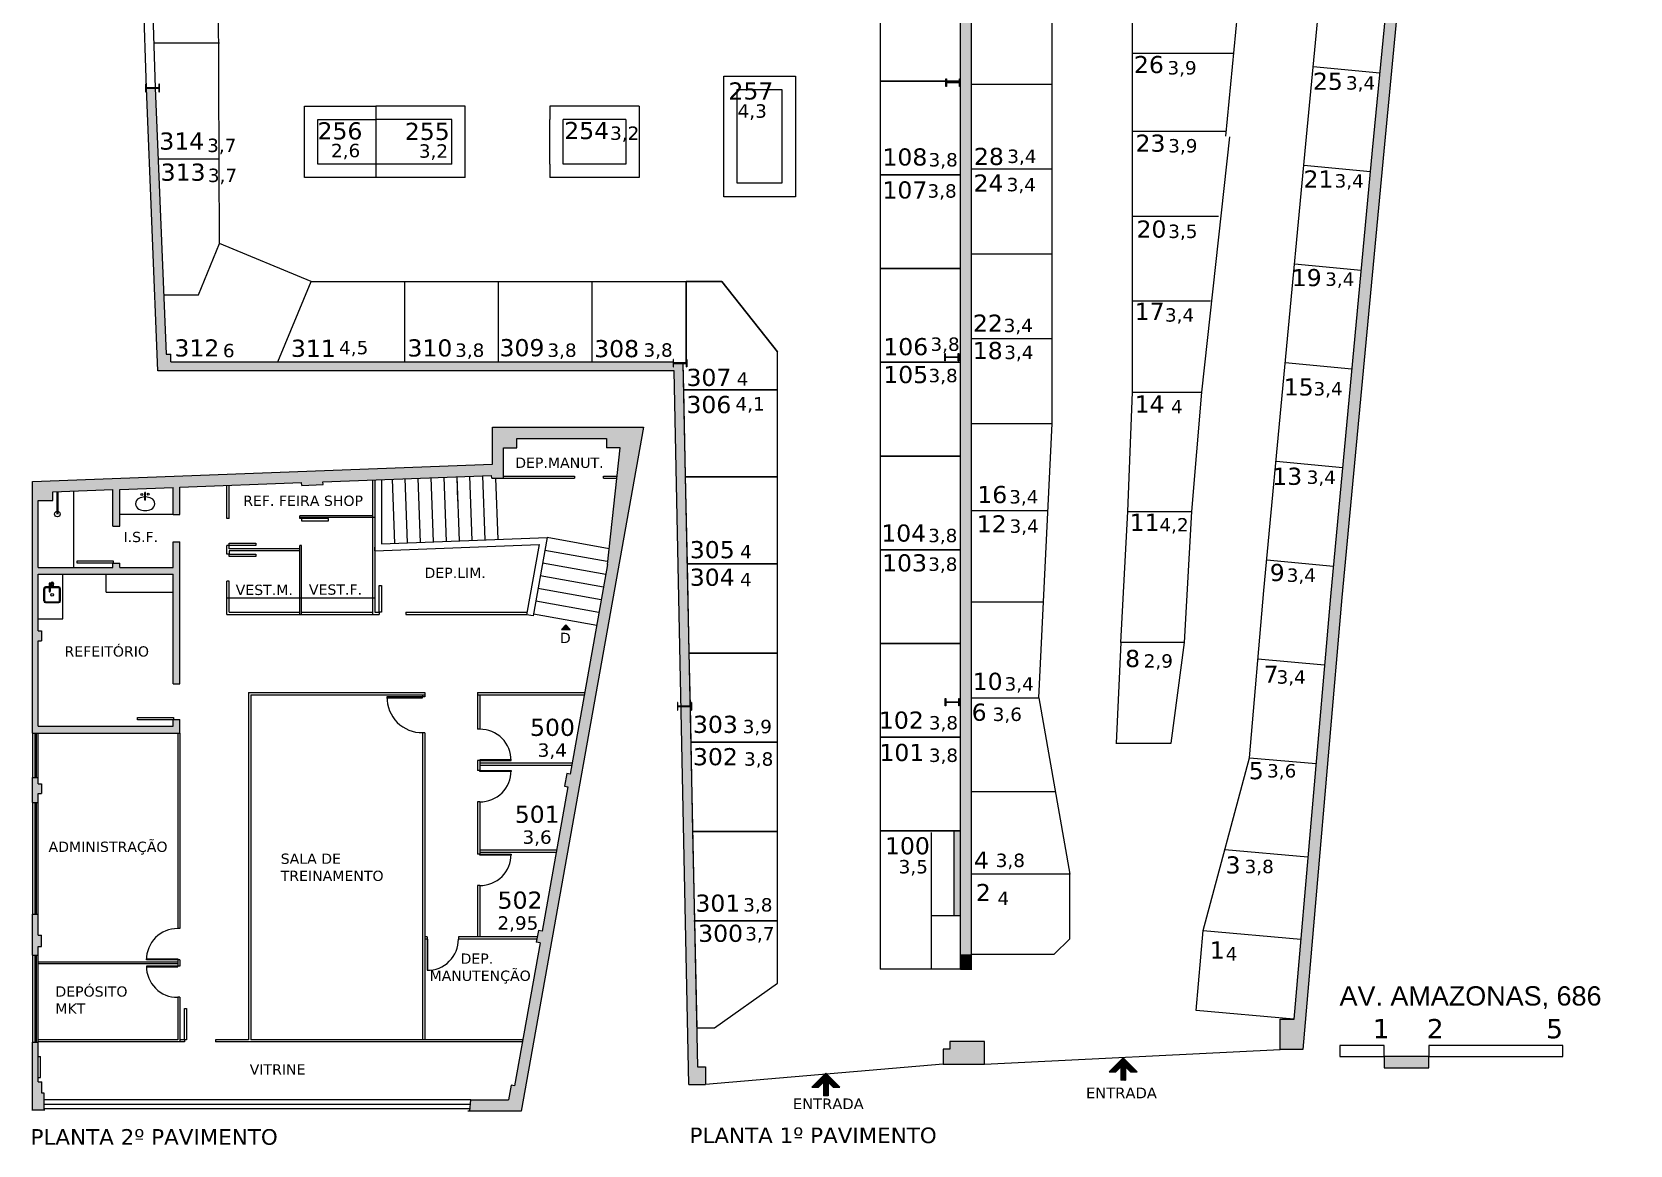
# Model space of a CAD drawing. Extents: x 12205 to 43953, y -13146 to 39013.
# Drawn here: x 12205 to 15786, y -13146 to -10652 of the extents above; entities that cross this region are included whole.
import ezdxf

# ---------------------------------------------------------------- set-up
doc = ezdxf.new("R2010")
doc.units = 0
doc.header["$LTSCALE"] = 100
doc.header["$MEASUREMENT"] = 0
doc.layers.get('0').update_dxf_attribs({"linetype": 'CONTINUOUS'})
for name, color, linetype in [('1 - AREA', 2, 'CONTINUOUS'), ('4 - BANHO', 2, 'CONTINUOUS'), ('4 - DIVISORIA', 4, 'CONTINUOUS'), ('4 - HACHURA PAREDE', 251, 'CONTINUOUS'), ('4 - P01', 1, 'CONTINUOUS'), ('4 - P02', 2, 'CONTINUOUS'), ('4 - P03', 3, 'CONTINUOUS'), ('4 - P04', 4, 'CONTINUOUS'), ('4 - P05', 5, 'CONTINUOUS'), ('4 - P06', 6, 'CONTINUOUS'), ('4 - SIMBOLOS', 2, 'CONTINUOUS'), ('5 - NUMERAÇÃO', 1, 'CONTINUOUS'), ('5 - TEXTO', 1, 'CONTINUOUS')]:
    doc.layers.add(name, color=color, linetype=linetype)
doc.styles.add('NUMERAÇAO', font='verdana.ttf', dxfattribs={"height": 30})
doc.styles.add('NUMERAÇÃO', font='verdana.ttf', dxfattribs={"height": 30})
doc.styles.add('ÁREAS', font='verdana.ttf', dxfattribs={"height": 20})

# ---------------------------------------------------------------- blocks, each defined once
blk = doc.blocks.new('SETA4')
at = {"layer": '4 - SIMBOLOS'}
for p, q in [((0, 0), (260, 260)), ((0, 0), (260, -260)), ((168, 45), (260, 137)), ((168, 45), (421, 45)), ((260, 137), (260, 260)), ((168, -45), (421, -45)), ((168, -45), (260, -137)), ((260, -260), (260, -137))]:
    blk.add_line(p, q, dxfattribs=at)
at = {"layer": '4 - SIMBOLOS', "linetype": 'Continuous'}
blk.add_line((421, 45), (421, -45), dxfattribs=at)
blk = doc.blocks.new('CUBA-R')
at = {"layer": '4 - BANHO'}
for p, q in [((-1, 17.7), (-1, 0)), ((-1, 17.7), (1, 17.7)), ((-1, 0), (1, 0)), ((1, 17.7), (1, 0))]:
    blk.add_line(p, q, dxfattribs=at)
for centre in [(-7, 3.9), (7.4, 4.4)]:
    blk.add_circle(centre, 2.12, dxfattribs=at)
for centre, radius, start, end in [((-8.3, 25.3), 13.4, 116.4054, 243.5946), ((0, 8.6), 32, 63.5946, 116.4054), ((8.3, 25.3), 13.4, 296.4054, 63.5946), ((0, 42.1), 32, 243.5946, 268.212), ((0, 42.1), 32, 271.788, 296.4054)]:
    blk.add_arc(centre, radius, start, end, dxfattribs=at)
blk = doc.blocks.new('ChuveirG')
at = {"layer": '4 - BANHO', "color": 1}
for p, q in [((-1, 0), (-1, 50)), ((-1, 0), (-1, 50)), ((1, 0), (1, 50)), ((1, 0), (-1, 0))]:
    blk.add_line(p, q, dxfattribs=at)
blk.add_circle((0, 50), 6.26, dxfattribs=at)
blk = doc.blocks.new('Bojo c torneira')
for p, q in [((-44.1, 7.9), (-44.1, -19.1)), ((-42.1, 7.9), (-42.1, -19.1)), ((-10.6, 11.9), (-40.1, 11.9)), ((-10.6, 9.9), (-40.1, 9.9)), ((-8.6, 7.9), (-8.6, -19.1)), ((-6.6, 7.9), (-6.6, -19.1)), ((-40.1, -21.1), (-20.8, -21.1)), ((-40.1, -23.1), (-26.1, -23.1)), ((-27.8, -28.6), (-27.8, -24.8)), ((-27.1, -30.5), (-27.1, -29.8)), ((-24.6, -23.1), (-20.8, -23.1)), ((-19.8, -32), (-24.2, -32)), ((-23.6, -30.5), (-23.6, -29.8)), ((-20.8, -29), (-22.9, -29)), ((-22.8, -28.6), (-22.8, -24.8)), ((-20.8, -30.5), (-20.8, -13.5)), ((-18.8, -30.5), (-18.8, -13.5)), ((-18.8, -21.1), (-10.6, -21.1)), ((-18.8, -23.1), (-10.6, -23.1))]:
    blk.add_line(p, q)
for points in [[(-22.8, -24.8, 0.133256), (-23, -24.2, 0.106756), (-23.5, -23.6, 0.082828), (-24.3, -23.2, 0.071352), (-25.3, -23, 0.071352), (-26.3, -23.2, 0.082828), (-27.1, -23.6, 0.106756), (-27.6, -24.2, 0.133256), (-27.8, -24.8, 0.133256), (-27.6, -25.5, 0.106756), (-27.1, -26.1, 0.082828), (-26.3, -26.4, 0.071352), (-25.3, -26.6, 0.071352), (-24.3, -26.4, 0.082828), (-23.5, -26.1, 0.106756), (-23, -25.5, 0.133256)], [(-26.1, -24.1, 0.133256), (-26, -24.3, 0.106756), (-25.8, -24.4, 0.082828), (-25.6, -24.6, 0.071352), (-25.3, -24.6, 0.071352), (-25, -24.6, 0.082828), (-24.8, -24.4, 0.106756), (-24.6, -24.3, 0.133256), (-24.6, -24.1, 0.133256), (-24.6, -23.9, 0.106756), (-24.8, -23.7, 0.082828), (-25, -23.6, 0.071352), (-25.3, -23.5, 0.071352), (-25.6, -23.6, 0.082828), (-25.8, -23.7, 0.106756), (-26, -23.9, 0.133256)]]:
    blk.add_lwpolyline(points, format="xyb", close=True)
blk.add_lwpolyline([(-27.8, -28.6, 0.133256), (-27.6, -29.2, 0.106756), (-27.1, -29.8, 0.082828), (-26.3, -30.2, 0.071352), (-25.3, -30.3, 0.071352), (-24.3, -30.2, 0.082828), (-23.5, -29.8, 0.106756), (-23, -29.2, 0.133256), (-22.8, -28.6, 0.133256)], format="xyb")
blk.add_circle((-25.3, -5.6), 3)
for centre, radius, start, end in [((-40.1, 7.9), 4, 90, 180), ((-40.1, 7.9), 2, 90, 180), ((-10.6, 7.9), 4, 0, 90), ((-10.6, 7.9), 2, 0, 90), ((-40.1, -19.1), 4, 180, 270), ((-40.1, -19.1), 2, 180, 270), ((-25.3, -30.5), 3.5, 135.5847, 334.6231), ((-25.3, -30.5), 1.75, 180, 294.62), ((-24.2, -33), 1, 90, 114.62), ((-25.3, -30.5), 1.75, 301.0027, 0), ((-25.3, -30.5), 3.5, 25.3769, 44.4153), ((-19.8, -30.5), 1.5, 131.8103, 48.1897), ((-19.8, -13.5), 1.25, 323.1301, 216.8699), ((-19.8, -13.5), 1, 0.0001, 180.0001), ((-19.8, -30.5), 1, 180.0002, 0.0002), ((-10.6, -19.1), 2, 270, 0), ((-10.6, -19.1), 4, 270, 0)]:
    blk.add_arc(centre, radius, start, end)

msp = doc.modelspace()

# ---------------------------------------------------------------- hatches: boundary and pattern name
at = {"layer": '4 - HACHURA PAREDE'}
h = msp.add_hatch(color=256, dxfattribs=at)
h.paths.add_polyline_path([(15629.4, -8940.1), (15396.6, -8865.5), (15611.4, -8865.5), (15600.7, -8930.9), (15629.4, -8940.1), (15785.7, -8057.3), (15251.2, -8057.3), (15251.2, -8077.3), (15740.2, -8077.3), (15690.7, -8380.3), (15406.2, -8380.3), (15406.2, -8260.3), (15391.2, -8260.3), (15391.2, -8380.3), (15271.2, -8380.3), (15271.2, -8364.3), (15251.2, -8364.3), (15251.2, -8404.3), (15271.2, -8404.3), (15271.2, -8395.3), (15391.2, -8395.3), (15391.2, -8515.3), (15406.2, -8515.3), (15406.2, -8395.3), (15656.2, -8395.3), (15656.2, -8591), (15614.4, -8847.3), (15251.2, -8847.3), (15251.2, -8847.3), (15088.2, -8857.5), (15109.5, -8920), (15242.8, -8920), (15242.8, -9067.3), (15251.5, -9068.7), (15346.6, -9084.2), (15349, -9069.4), (15257.7, -9054.5), (15257.7, -8930), (15325.9, -8930), (15346.7, -8870.5), (15456.8, -8905.8), (15428, -9082.3), (15418.1, -9080.7), (15415.7, -9095.5), (15490.7, -9107.8), (15493.1, -9093), (15447.7, -9085.6), (15476.1, -8912), (15597.4, -8950.9), (15572.1, -9105.9), (15562.2, -9104.3), (15559.8, -9119.1), (15569.6, -9120.7), (15550.7, -9236.8), (15542.6, -9236.8), (15540.5, -9249.3), (15293.3, -9211), (15291.7, -9221.3), (15546.7, -9260.8), (15489.8, -9579.8), (15482.4, -9578.5), (15477.4, -9606.5), (15484.8, -9607.9), (15427, -9931.7), (15418.6, -9930.3), (15414.1, -9955.8), (15422.4, -9957.3), (15365.2, -10277.8), (15357.4, -10276.4), (15351.4, -10309.8), (15267.6, -10309.8), (15209, -10917.3), (15115, -11917.3), (15033, -12864.3), (15032.7, -12864.3), (15002, -12864.3), (15002, -12932.3), (15052.2, -12932.3), (15139.9, -11919.5), (15233.9, -10919.6), (15290.3, -10334.8), (15380.5, -10334.8)])
h.paths.add_polyline_path([(15311.7, -8910.1), (15271.2, -8910.1), (15271.2, -8865.5), (15327.3, -8865.5)], flags=16)
for points in [[(14298, -9209), (14285.5, -9209), (14285.5, -12719), (14310.5, -12719), (14310.5, -10294.8), (14306, -10294.8), (14306, -10268.8), (14298, -10268.8), (14298, -9965.8), (14305.5, -9965.8), (14305, -9940.8), (14298, -9940.8), (14298, -9623.3), (14305.5, -9623.3), (14305.3, -9601.3), (14298, -9601.3), (14298, -9280.8), (14305, -9280.8), (14305.2, -9258.8), (14298, -9258.8)], [(13641.5, -11391.5), (12516.5, -11391.5), (12516.5, -11374), (12505.5, -11374), (12481.5, -10778.5), (12461.5, -10778.5), (12487, -11411.5), (13643.8, -11411.5), (13659.5, -12163), (13679.5, -12163), (13663.5, -11395), (13642.5, -11395), (13642.5, -11403), (13641.5, -11403)], [(13186.2, -13070.4), (13301.5, -13070.4), (13575, -11537.9), (13236.6, -11537.9), (13236.6, -11620.8), (12206.6, -11659.6), (12206.6, -12223.2), (12219.1, -12223.2), (12219.1, -12016.4), (12226.1, -12016.4), (12226.3, -11994.4), (12219.1, -11994.4), (12219.1, -11702.4), (12251.6, -11702.4), (12251.6, -11682.9), (12261, -11682.5), (12261, -11682.5), (12263, -11682.5), (12809.2, -11661.9), (12809.4, -11668.4), (12857.4, -11666.6), (12857.1, -11660.1), (13234.9, -11645.9), (13235.1, -11652.4), (13261.6, -11652.4), (13261.6, -11583.9), (13291.1, -11583.9), (13291.1, -11562.9), (13492.1, -11562.9), (13492.1, -11583.9), (13523.1, -11583.9), (13494.8, -11845.3), (13410.9, -12315.4), (13403.5, -12314.1), (13398.5, -12342.2), (13405.9, -12343.5), (13348.1, -12667.4), (13339.7, -12665.9), (13335.1, -12691.5), (13343.5, -12693), (13286.3, -13013.4), (13278.4, -13012), (13272.5, -13045.4), (13188.6, -13045.4)], [(12536.6, -11672.2), (12521.6, -11672.7), (12521.6, -11733.2), (12536.6, -11733.2)], [(13679.5, -12164), (13659.3, -12164), (13676.7, -13011), (13714.3, -13011), (13714.3, -12971), (13696.3, -12971)], [(14271, -12632.5), (14285.5, -12632.5), (14285.5, -12442.5), (14271, -12442.5)], [(14285.5, -12752.5), (14310.5, -12752.5), (14310.5, -12719), (14285.5, -12719)], [(14339, -12914.5), (14261.5, -12914.5), (14261.5, -12931.5), (14246.5, -12931.5), (14246.5, -12965), (14339, -12965)]]:
    msp.add_hatch(color=256, dxfattribs=at).paths.add_polyline_path(points)
h = msp.add_hatch(color=256, dxfattribs=at)
h.paths.add_polyline_path([(12536.6, -11794.7), (12521.6, -11794.7), (12521.6, -11852.4), (12401.6, -11852.4), (12401.6, -11842.4), (12386.6, -11842.4), (12386.6, -11852.4), (12219.1, -11852.4), (12219.1, -11867.4), (12521.6, -11867.4), (12521.6, -12113.2), (12536.6, -12113.2)])
h.paths.add_polyline_path([(12401.6, -11677.2), (12386.6, -11677.8), (12386.6, -11759.7), (12401.6, -11759.7)])
h.paths.add_polyline_path([(12536.6, -12193.2), (12521.9, -12193.2), (12521.9, -12193.3), (12521.6, -12193.3), (12521.6, -12208.2), (12219.1, -12208.2), (12219.1, -12223.2), (12536.6, -12223.2)])
h = msp.add_hatch(color=256, dxfattribs=at)
h.paths.add_polyline_path([(12226.1, -12676.4), (12219.1, -12676.4), (12219.1, -12629.2), (12206.6, -12629.2), (12206.6, -12721.2), (12219.1, -12721.2), (12219.1, -12701.4), (12226.6, -12701.4)])
h.paths.add_polyline_path([(12226.4, -12336.9), (12219.1, -12336.9), (12219.1, -12323.2), (12206.6, -12323.2), (12206.6, -12379.2), (12219.1, -12379.2), (12219.1, -12358.9), (12226.6, -12358.9)])
h.paths.add_polyline_path([(12206.6, -13068), (12232.1, -13068), (12232.1, -13030.4), (12227.1, -13030.4), (12227.1, -13004.4), (12219.1, -13004.4), (12219.1, -12916.2), (12206.6, -12916.2)])
at = {"layer": '4 - P02'}
msp.add_hatch(color=256, dxfattribs=at).paths.add_polyline_path([(15235.1, -12973.2), (15335.1, -12973.2), (15335.1, -12948.2), (15235.1, -12948.2)])
at = {"layer": '4 - SIMBOLOS'}
msp.add_hatch(color=256, dxfattribs=at).paths.add_polyline_path([(13391.3, -11990.9), (13411.3, -11990.9), (13401.3, -11980.9)])
h = msp.add_hatch(dxfattribs=at)
h.set_pattern_fill('ANSI31', color=256, scale=4, style=0)
h.set_pattern_definition([(45, (14662.59886, -12833.6149), (-0.3535534, 0.3535534), [])])
h.paths.add_polyline_path([(14655.2, -12970.9), (14666.3, -12982), (14681, -12982), (14649.8, -12950.8), (14618.6, -12982), (14633.3, -12982), (14644.4, -12970.9), (14644.4, -13001.3), (14655.2, -13001.3)])
h = msp.add_hatch(dxfattribs=at)
h.set_pattern_fill('ANSI31', color=256, scale=4, style=0)
h.set_pattern_definition([(45, (13996.7221, -12868.3158), (-0.3535534, 0.3535534), [])])
h.paths.add_polyline_path([(13989.3, -13005.6), (14000.4, -13016.7), (14015.1, -13016.7), (13983.9, -12985.5), (13952.7, -13016.7), (13967.4, -13016.7), (13978.5, -13005.6), (13978.5, -13036), (13989.3, -13036)])

# ---------------------------------------------------------------- linework, layer by layer
at = {"layer": '4 - DIVISORIA'}
msp.add_line((12975.5, -10818.3), (12975.5, -10978.3), dxfattribs=at)
at = {"layer": '4 - P01', "ltscale": 0.2}
for p, q in [((12641.6, -11920.1), (12973.1, -11920.1)), ((12234.2, -13068), (12205.1, -13068)), ((13211.3, -13070.4), (13181.7, -13070.4))]:
    msp.add_line(p, q, dxfattribs=at)
at = {"layer": '4 - P01'}
for p, q in [((12211.6, -12223.2), (12211.6, -12323.2)), ((12214.6, -12223.2), (12214.6, -12323.2)), ((12211.6, -12379.2), (12211.6, -12629.2)), ((12214.6, -12379.2), (12214.6, -12629.2)), ((12211.6, -12721.2), (12211.6, -12916.2)), ((12214.6, -12721.2), (12214.6, -12916.2))]:
    msp.add_line(p, q, dxfattribs=at)
msp.add_lwpolyline([(13785.5, -10781.5), (13885.5, -10781.5), (13885.5, -10991.5), (13785.5, -10991.5)], close=True, dxfattribs=at)
at = {"layer": '4 - P01', "ltscale": 0.2}
for centre, radius, start, end in [((13079.4, -12143.4), 79, 179.2748, 270.7252), ((13209.6, -12283.9), 69, 359.1697, 90.8303), ((13209.6, -12308.4), 69, 269.1697, 0.8303), ((13209.6, -12495.9), 69, 269.1697, 0.8303), ((12530.6, -12730.4), 69, 89.1697, 180.8303), ((13091.4, -12685.9), 69, 269.1697, 0.8303), ((12530.6, -12746.4), 69, 179.1697, 270.8303)]:
    msp.add_arc(centre, radius, start, end, dxfattribs=at)
at = {"layer": '4 - P02'}
for p, q in [((12625.5, -11126.6), (12611.8, -8266.5)), ((14105.5, -9712.5), (14105.5, -12752.5)), ((15059.3, -10903.1), (15117.9, -10295.4)), ((14490.7, -11149.3), (14490.7, -10389.3)), ((14670.7, -11459.8), (14670.7, -10524.8)), ((14880.2, -10885.8), (14915, -10524.8)), ((12845.5, -10848.3), (12975.5, -10848.3)), ((12845.5, -10948.3), (12845.5, -10848.3)), ((13175.5, -10818.3), (12975.5, -10818.3)), ((13145.5, -10848.3), (12975.5, -10848.3)), ((13145.5, -10948.3), (13145.5, -10848.3)), ((13175.5, -10978.3), (13175.5, -10818.3)), ((13565.5, -10818.3), (13365.5, -10818.3)), ((13365.5, -10818.3), (13365.5, -10848.3)), ((13365.5, -10948.3), (13365.5, -10848.3)), ((13535.5, -10848.3), (13395.5, -10848.3)), ((13395.5, -10948.3), (13395.5, -10848.3)), ((13535.5, -10848.3), (13535.5, -10948.3)), ((13565.5, -10818.3), (13565.5, -10978.3)), ((14826.2, -11459.8), (14889.1, -10887.1)), ((14965.3, -11903.8), (15059.3, -10903.1)), ((12975.5, -10948.3), (12845.5, -10948.3)), ((13145.5, -10948.3), (12975.5, -10948.3)), ((13365.5, -10948.3), (13365.5, -10978.3)), ((13535.5, -10948.3), (13395.5, -10948.3)), ((13175.5, -10978.3), (12975.5, -10978.3)), ((13565.5, -10978.3), (13365.5, -10978.3)), ((12830.5, -11211.5), (12625.5, -11126.6)), ((14490.7, -11529.3), (14490.7, -11149.3)), ((12830.5, -11211.5), (13750.5, -11211.5)), ((13750.5, -11211.5), (13875.5, -11369)), ((13875.5, -12784), (13875.5, -11369)), ((14660.5, -11726.6), (14670.7, -11459.8)), ((14803.5, -11726.7), (14826.2, -11459.8)), ((14460.7, -12144.1), (14490.7, -11529.3)), ((12641.6, -11742.8), (12641.6, -11668.2)), ((12646.6, -11742.8), (12646.6, -11668.2)), ((12968.1, -11655.9), (12968.1, -11957.4)), ((12973.1, -11655.7), (12973.1, -11952.4)), ((12988.1, -11655.7), (12988.1, -11799.3)), ((13011.8, -11654.3), (13017.2, -11798.2)), ((13040.7, -11653.2), (13046.1, -11797.1)), ((13069.7, -11652.1), (13075.1, -11796)), ((13098.7, -11651), (13104.1, -11794.9)), ((13127.7, -11649.9), (13133.1, -11793.8)), ((13156.7, -11648.8), (13162.1, -11792.7)), ((13156.7, -11648.8), (13158.7, -11703.9)), ((13185.6, -11647.7), (13191, -11791.6)), ((13214.6, -11646.7), (13220, -11790.5)), ((13243.8, -11652.4), (13249, -11789.5)), ((12299.1, -11852.4), (12299.1, -11680.4)), ((12521.6, -11733.2), (12401.6, -11733.2)), ((12646.6, -11742.8), (12641.6, -11742.8)), ((12968.1, -11736.3), (12805.3, -11736.3)), ((12805.3, -11742.8), (12805.3, -11736.3)), ((12973.1, -11740.3), (12805.3, -11740.3)), ((12809.3, -11742.8), (12805.3, -11742.8)), ((12809.3, -11742.8), (12809.3, -11740.3)), ((14644.9, -12020.7), (14660.5, -11726.6)), ((14787.4, -12020.7), (14803.5, -11726.7)), ((12641.6, -11822.8), (12641.6, -11802.8)), ((12646.6, -11802.8), (12641.6, -11802.8)), ((12646.6, -11810.3), (12646.6, -11802.8)), ((12805.3, -11810.3), (12646.6, -11810.3)), ((12805.3, -11815.3), (12646.6, -11815.3)), ((12646.6, -11815.3), (12646.6, -11822.8)), ((12805.3, -11957.4), (12805.3, -11802.8)), ((12809.3, -11802.8), (12805.3, -11802.8)), ((12809.3, -11802.8), (12805.3, -11802.8)), ((12809.3, -11957.4), (12809.3, -11802.8)), ((12988.1, -11799.3), (13359.2, -11785.3)), ((13359.2, -11785.3), (13327.9, -11960.8)), ((13493.5, -11838.7), (13354.1, -11813.9)), ((13498.6, -11810.2), (13359.2, -11785.3)), ((12646.6, -11822.8), (12641.6, -11822.8)), ((13490.8, -11867.7), (13349, -11842.4)), ((12274.1, -11967.4), (12274.1, -11867.4)), ((12371.6, -11907.4), (12371.6, -11867.4)), ((12641.6, -11957.4), (12641.6, -11882.8)), ((12646.6, -11882.8), (12641.6, -11882.8)), ((12646.6, -11952.4), (12646.6, -11882.8)), ((13485.7, -11896.3), (13343.9, -11871)), ((12371.6, -11907.4), (12521.6, -11907.4)), ((13480.6, -11924.8), (13338.8, -11899.5)), ((14932.8, -12278.5), (14965.3, -11903.8)), ((12641.6, -11957.4), (12968.1, -11957.4)), ((12646.6, -11952.4), (12805.3, -11952.4)), ((12809.3, -11952.4), (12968.1, -11952.4)), ((12968.1, -11957.4), (12983.1, -11957.4)), ((12973.1, -11952.4), (12983.1, -11952.4)), ((12983.1, -11952.4), (12983.1, -11957.4)), ((13043.1, -11952.4), (13314.2, -11952.4)), ((13043.1, -11952.4), (13043.1, -11957.4)), ((13043.1, -11957.4), (13313.3, -11957.4)), ((13327.9, -11960.8), (13313.1, -11958.2)), ((13470.4, -11981.9), (13328.6, -11956.6)), ((13475.5, -11953.4), (13333.7, -11928.1)), ((12219.1, -11967.4), (12274.1, -11967.4)), ((14644.9, -12020.7), (14634, -12245.7)), ((14757.5, -12245.7), (14787.4, -12020.7)), ((12690.4, -12132.4), (13085.4, -12132.4)), ((12690.4, -12132.4), (12690.4, -12910.4)), ((12695.4, -12137.4), (13085.4, -12137.4)), ((12695.4, -12137.4), (12695.4, -12910.4)), ((13080.4, -12137.4), (13080.4, -12142.4)), ((13085.4, -12132.4), (13085.4, -12142.4)), ((13203.6, -12132.4), (13443.6, -12132.4)), ((13203.6, -12132.4), (13203.6, -12214.9)), ((13203.6, -12137.4), (13442.7, -12137.4)), ((13208.6, -12137.4), (13208.6, -12214.9)), ((13085.4, -12142.4), (13080.4, -12142.4)), ((14460.7, -12144.1), (14530.7, -12539.3)), ((12206.6, -12223.2), (12206.6, -12323.2)), ((12219.1, -12323.2), (12219.1, -12223.2)), ((12531.6, -12223.2), (12531.6, -12661.4)), ((12536.6, -12223.2), (12536.6, -12661.4)), ((13080.4, -12222.4), (13080.4, -12679.9)), ((13085.4, -12222.4), (13080.4, -12222.4)), ((13085.4, -12222.4), (13085.4, -12679.9)), ((13208.6, -12214.9), (13203.6, -12214.9)), ((14633.5, -12245.7), (14757.5, -12245.7)), ((14829, -12666), (14932.8, -12278.5)), ((13203.6, -12284.9), (13203.6, -12307.4)), ((13208.6, -12284.9), (13203.6, -12284.9)), ((13208.6, -12307.4), (13203.6, -12307.4)), ((13208.6, -12284.9), (13208.6, -12289.9)), ((13208.6, -12289.9), (13208.6, -12307.4)), ((13208.6, -12289.9), (13415.4, -12289.9)), ((13208.6, -12294.9), (13414.6, -12294.9)), ((12206.6, -12379.2), (12206.6, -12629.2)), ((12219.1, -12629.2), (12219.1, -12379.2)), ((13203.6, -12377.4), (13203.6, -12494.9)), ((13208.6, -12377.4), (13208.6, -12494.9)), ((13208.6, -12494.9), (13203.6, -12494.9)), ((13208.6, -12484.9), (13380.6, -12484.9)), ((13208.6, -12489.9), (13379.8, -12489.9)), ((13203.6, -12564.9), (13203.6, -12679.9)), ((13208.6, -12564.9), (13203.6, -12564.9)), ((13208.6, -12564.9), (13208.6, -12679.9)), ((14530.7, -12684.3), (14530.7, -12539.3)), ((12536.6, -12661.4), (12531.6, -12661.4)), ((14813.5, -12845.3), (14829, -12666)), ((13080.4, -12679.9), (13080.4, -12910.4)), ((13090.4, -12679.9), (13085.4, -12679.9)), ((13085.4, -12679.9), (13085.4, -12910.4)), ((13090.4, -12684.9), (13085.4, -12684.9)), ((13090.4, -12679.9), (13090.4, -12684.9)), ((13208.6, -12679.9), (13160.4, -12679.9)), ((13160.4, -12679.9), (13160.4, -12684.9)), ((13336.3, -12684.9), (13160.4, -12684.9)), ((13337.2, -12679.9), (13208.6, -12679.9)), ((14495.5, -12719), (14530.7, -12684.3)), ((12206.6, -12721.2), (12206.6, -12916.2)), ((12219.1, -12916.2), (12219.1, -12721.2)), ((12531.6, -12736.4), (12219.1, -12736.4)), ((12531.6, -12740.4), (12219.1, -12740.4)), ((12531.6, -12731.4), (12531.6, -12745.4)), ((12536.6, -12731.4), (12531.6, -12731.4)), ((12536.6, -12745.4), (12531.6, -12745.4)), ((12536.6, -12731.4), (12536.6, -12745.4)), ((14310.5, -12719), (14495.5, -12719)), ((14285.5, -12752.5), (14105.5, -12752.5)), ((12531.6, -12815.4), (12531.6, -12910.4)), ((12536.6, -12815.4), (12531.6, -12815.4)), ((12536.6, -12815.4), (12536.6, -12915.4)), ((13734.5, -12884), (13875.5, -12784)), ((15032.7, -12864.3), (14813.5, -12845.3)), ((13694.5, -12884), (13734.5, -12884)), ((12531.6, -12910.4), (12219.1, -12910.4)), ((12546.6, -12915.4), (12219.1, -12915.4)), ((12546.6, -12910.4), (12536.6, -12910.4)), ((12546.6, -12910.4), (12546.6, -12915.4)), ((12690.4, -12910.4), (12616.6, -12910.4)), ((12616.6, -12910.4), (12616.6, -12915.4)), ((13303.8, -12915.4), (12616.6, -12915.4)), ((13304.7, -12910.4), (12695.4, -12910.4)), ((12219.1, -12947.9), (12224.1, -12947.9)), ((12224.1, -12995.4), (12224.1, -12947.9)), ((14339, -12965), (15002, -12932.3)), ((12219.1, -12995.4), (12224.1, -12995.4)), ((14246.5, -12965), (13714.3, -13011)), ((13188.6, -13045.4), (12232.1, -13045.4)), ((13188.6, -13055.4), (12232.1, -13055.4)), ((13186.7, -13065.4), (12232.1, -13065.4))]:
    msp.add_line(p, q, dxfattribs=at)
for points in [[(13755.5, -10751.5), (13915.5, -10751.5), (13915.5, -11021.5), (13755.5, -11021.5)], [(12815.5, -10818.3), (12975.5, -10818.3), (12975.5, -10978.3), (12815.5, -10978.3)], [(12809.3, -11742.8), (12809.3, -11747.8), (12869.3, -11747.8), (12869.3, -11742.8)], [(12646.6, -11802.8), (12646.6, -11797.8), (12706.6, -11797.8), (12706.6, -11802.8)], [(12386.9, -11837.4), (12386.9, -11842.4), (12306.6, -11842.4), (12306.6, -11837.4)], [(12646.6, -11827.8), (12646.6, -11822.8), (12706.6, -11822.8), (12706.6, -11827.8)], [(12983.1, -11952.4), (12983.1, -11892.4), (12988.1, -11892.4), (12988.1, -11952.4)], [(12521.9, -12188.3), (12521.9, -12193.3), (12441.6, -12193.3), (12441.6, -12188.3)], [(12546.6, -12910.4), (12546.6, -12840.4), (12551.6, -12840.4), (12551.6, -12910.4)], [(15135.1, -12948.2), (15235.1, -12948.2), (15235.1, -12923.2), (15135.1, -12923.2)], [(15335.1, -12948.2), (15635.1, -12948.2), (15635.1, -12923.2), (15335.1, -12923.2)], [(15235.1, -12973.2), (15335.1, -12973.2), (15335.1, -12948.2), (15235.1, -12948.2)]]:
    msp.add_lwpolyline(points, close=True, dxfattribs=at)
at = {"layer": '4 - P02', "ltscale": 0.2}
for points in [[(13000.4, -12142.4), (13000.4, -12144.4), (13080.4, -12144.4), (13080.4, -12142.4)], [(13278.6, -12284.9), (13278.6, -12282.9), (13208.6, -12282.9), (13208.6, -12284.9)], [(13278.6, -12307.4), (13278.6, -12309.4), (13208.6, -12309.4), (13208.6, -12307.4)], [(13278.6, -12494.9), (13278.6, -12496.9), (13208.6, -12496.9), (13208.6, -12494.9)], [(13090.4, -12754.9), (13092.4, -12754.9), (13092.4, -12684.9), (13090.4, -12684.9)], [(12461.6, -12731.4), (12461.6, -12729.4), (12531.6, -12729.4), (12531.6, -12731.4)], [(12461.6, -12745.4), (12461.6, -12747.4), (12531.6, -12747.4), (12531.6, -12745.4)]]:
    msp.add_lwpolyline(points, close=True, dxfattribs=at)
at = {"layer": '4 - P03'}
for p, q in [((13261.6, -11647.4), (13420.9, -11647.4)), ((13261.6, -11652.4), (13420.9, -11652.4)), ((13420.9, -11647.4), (13420.9, -11652.4)), ((13485.7, -11647.4), (13515.7, -11647.4)), ((13485.7, -11652.4), (13485.7, -11647.4)), ((13485.7, -11652.4), (13515.7, -11652.4)), ((13208.6, -12377.4), (13203.6, -12377.4))]:
    msp.add_line(p, q, dxfattribs=at)
at = {"layer": '4 - P04'}
for p, q in [((12478.2, -10676.5), (12625.5, -10676.5)), ((14670.7, -10699.8), (14898.6, -10699.8)), ((15075.6, -10729.9), (15224.9, -10744)), ((14285.5, -10762.5), (14105.5, -10762.5)), ((14310.7, -10769.3), (14490.7, -10769.3)), ((14670.7, -10874.8), (14881.2, -10874.8)), ((12487.9, -10936.5), (12625.5, -10936.5)), ((15054.8, -10951), (15204.2, -10965)), ((14285.5, -10972.5), (14105.5, -10972.5)), ((14310.7, -10959.3), (14490.7, -10959.3)), ((14670.7, -11064.8), (14863.3, -11064.8)), ((12577.9, -11241.5), (12625.5, -11126.6)), ((14310.7, -11149.3), (14490.7, -11149.3)), ((14285.5, -11182.5), (14105.5, -11182.5)), ((15034.1, -11172), (15183.4, -11186)), ((12500.2, -11241.5), (12577.9, -11241.5)), ((12755.9, -11391.5), (12830.5, -11211.5)), ((13040.5, -11391.5), (13040.5, -11211.5)), ((13250.5, -11391.5), (13250.5, -11211.5)), ((13460.5, -11391.5), (13460.5, -11211.5)), ((13670.5, -11394), (13670.5, -11211.5)), ((14670.7, -11254.8), (14845.5, -11254.8)), ((14310.7, -11339.3), (14490.7, -11339.3)), ((14285.5, -11392.5), (14105.5, -11392.5)), ((15013.3, -11393), (15162.6, -11407)), ((13664.7, -11454), (13875.5, -11454)), ((14670.7, -11459.8), (14826.2, -11459.8)), ((14310.7, -11529.3), (14490.7, -11529.3)), ((14285.5, -11602.5), (14105.5, -11602.5)), ((14992.5, -11614), (15141.8, -11628.1)), ((13667.7, -11649), (13875.5, -11649)), ((14310.7, -11724.3), (14479.7, -11724.3)), ((14660.5, -11726.7), (14803.5, -11726.7)), ((12973.1, -11814.9), (13341.2, -11801)), ((12973.1, -11814.9), (12973.1, -11807.1)), ((13341.2, -11801), (13313.1, -11958.2)), ((14285.5, -11812.5), (14105.5, -11812.5)), ((13672.1, -11844), (13875.5, -11844)), ((14971.7, -11835.1), (15121.1, -11849.1)), ((14310.7, -11929.3), (14470.4, -11929.3)), ((14285.5, -12022.5), (14105.5, -12022.5)), ((14787.4, -12020.7), (14644.9, -12020.7)), ((13675.8, -12044), (13875.5, -12044)), ((14952, -12057.3), (15101.4, -12070.2)), ((14310.7, -12144.3), (14460.7, -12144.3)), ((13680.6, -12244), (13875.5, -12244)), ((14285.5, -12232.5), (14105.5, -12232.5)), ((14932.8, -12278.5), (15082.3, -12291.4)), ((14310.7, -12354.3), (14497.9, -12354.3)), ((13685.3, -12444), (13875.5, -12444)), ((14285.5, -12442.5), (14105.5, -12442.5)), ((14220.5, -12752.5), (14220.5, -12445.9)), ((14271, -12632.5), (14271, -12442.5)), ((14877.6, -12484.5), (15064.1, -12500.6)), ((14530.7, -12539.3), (14310.7, -12539.3)), ((14285.5, -12632.5), (14271, -12632.5)), ((13688.3, -12644), (13875.5, -12644)), ((14829, -12666), (15048.2, -12684.9))]:
    msp.add_line(p, q, dxfattribs=at)
at = {"layer": '4 - P04', "color": 1}
msp.add_line((14271, -12632.5), (14220.5, -12632.5), dxfattribs=at)
at = {"layer": '4 - P05'}
for points in [[(12489.5, -10778.5), (12489.5, -10786.5), (12490.5, -10786.5), (12490.5, -10769.5), (12489.5, -10769.5), (12489.5, -10777.5), (12460.5, -10777.5), (12460.5, -10769.5), (12459.5, -10769.5), (12459.5, -10786.5), (12460.5, -10786.5), (12460.5, -10778.5)], [(14254, -10766.5), (14254, -10774.5), (14253, -10774.5), (14253, -10757.5), (14254, -10757.5), (14254, -10765.5), (14283, -10765.5), (14283, -10757.5), (14284, -10757.5), (14284, -10774.5), (14283, -10774.5), (14283, -10766.5)], [(14254, -10766.5), (14254, -10774.5), (14253, -10774.5), (14253, -10757.5), (14254, -10757.5), (14254, -10765.5), (14283, -10765.5), (14283, -10757.5), (14284, -10757.5), (14284, -10774.5), (14283, -10774.5), (14283, -10766.5)], [(13671.5, -11395), (13671.5, -11403), (13672.5, -11403), (13672.5, -11386), (13671.5, -11386), (13671.5, -11394), (13642.5, -11394), (13642.5, -11386), (13641.5, -11386), (13641.5, -11403), (13642.5, -11403), (13642.5, -11395)], [(14251.5, -11381.5), (14251.5, -11389.5), (14250.5, -11389.5), (14250.5, -11372.5), (14251.5, -11372.5), (14251.5, -11380.5), (14280.5, -11380.5), (14280.5, -11372.5), (14281.5, -11372.5), (14281.5, -11389.5), (14280.5, -11389.5), (14280.5, -11381.5)], [(14251.5, -11381.5), (14251.5, -11389.5), (14250.5, -11389.5), (14250.5, -11372.5), (14251.5, -11372.5), (14251.5, -11380.5), (14280.5, -11380.5), (14280.5, -11372.5), (14281.5, -11372.5), (14281.5, -11389.5), (14280.5, -11389.5), (14280.5, -11381.5)], [(13681.5, -12164), (13681.5, -12172), (13682.5, -12172), (13682.5, -12155), (13681.5, -12155), (13681.5, -12163), (13652.5, -12163), (13652.5, -12155), (13651.5, -12155), (13651.5, -12172), (13652.5, -12172), (13652.5, -12164)], [(14252.5, -12154.5), (14252.5, -12162.5), (14251.5, -12162.5), (14251.5, -12145.5), (14252.5, -12145.5), (14252.5, -12153.5), (14281.5, -12153.5), (14281.5, -12145.5), (14282.5, -12145.5), (14282.5, -12162.5), (14281.5, -12162.5), (14281.5, -12154.5)], [(14252.5, -12154.5), (14252.5, -12162.5), (14251.5, -12162.5), (14251.5, -12145.5), (14252.5, -12145.5), (14252.5, -12153.5), (14281.5, -12153.5), (14281.5, -12145.5), (14282.5, -12145.5), (14282.5, -12162.5), (14281.5, -12162.5), (14281.5, -12154.5)]]:
    msp.add_lwpolyline(points, close=True, dxfattribs=at)
at = {"layer": '4 - P06'}
for p, q in [((14285.5, -12752.5), (14285.5, -9209)), ((12461.5, -10778.2), (12441.5, -10166.2)), ((14310.5, -12752.5), (14310.5, -10294.8)), ((15290.3, -10334.8), (15233.9, -10919.6)), ((12487, -11411.5), (12461.5, -10778.2)), ((15233.9, -10919.6), (15139.9, -11919.5)), ((12505.5, -11374), (12516.5, -11374)), ((12516.5, -11391.5), (12516.5, -11374)), ((13643.8, -11411.5), (12487, -11411.5)), ((12516.5, -11391.5), (13641.5, -11391.5)), ((13676.7, -13011), (13643.8, -11411.5)), ((13663.5, -11395), (13696.3, -12971)), ((13236.6, -11620.8), (13236.6, -11537.9)), ((13291.1, -11583.9), (13291.1, -11562.9)), ((13291.1, -11562.9), (13492.1, -11562.9)), ((13492.1, -11562.9), (13492.1, -11583.9)), ((13261.6, -11652.4), (13261.6, -11583.9)), ((13261.6, -11583.9), (13291.1, -11583.9)), ((13523.1, -11583.9), (13492.1, -11583.9)), ((13494.8, -11845.3), (13523.1, -11583.9)), ((12206.6, -11659.6), (13236.6, -11620.8)), ((12206.6, -12223.2), (12206.6, -11659.6)), ((12536.6, -11672.2), (12809.2, -11661.9)), ((12536.6, -11733.2), (12536.6, -11672.2)), ((12809.4, -11668.4), (12809.2, -11661.9)), ((12809.4, -11668.4), (12857.4, -11666.6)), ((12857.1, -11660.1), (13234.9, -11645.9)), ((12857.4, -11666.6), (12857.1, -11660.1)), ((13235.1, -11652.4), (13234.9, -11645.9)), ((13235.1, -11652.4), (13261.6, -11652.4)), ((12219.1, -11702.4), (12251.6, -11702.4)), ((12219.1, -11852.4), (12219.1, -11702.4)), ((12251.6, -11682.9), (12386.6, -11677.8)), ((12251.6, -11702.4), (12251.6, -11682.9)), ((12386.6, -11759.7), (12386.6, -11677.8)), ((12401.6, -11677.2), (12521.6, -11672.7)), ((12401.6, -11759.7), (12401.6, -11677.2)), ((12521.6, -11733.2), (12521.6, -11672.7)), ((12521.6, -11733.2), (12536.6, -11733.2)), ((12386.6, -11759.7), (12401.6, -11759.7)), ((12521.6, -11794.7), (12536.6, -11794.7)), ((12521.6, -11852.4), (12521.6, -11794.7)), ((12536.6, -12113.2), (12536.6, -11794.7)), ((12386.6, -11842.4), (12401.6, -11842.4)), ((12386.6, -11852.4), (12386.6, -11842.4)), ((12401.6, -11852.4), (12401.6, -11842.4)), ((12219.1, -11852.4), (12386.6, -11852.4)), ((12219.1, -11867.4), (12521.6, -11867.4)), ((12219.1, -11994.4), (12219.1, -11867.4)), ((12401.6, -11852.4), (12521.6, -11852.4)), ((12521.6, -12113.2), (12521.6, -11867.4)), ((15139.9, -11919.5), (15052.2, -12932.3)), ((12219.1, -11994.4), (12226.3, -11994.4)), ((12226.3, -11994.4), (12226.1, -12016.4)), ((12219.1, -12016.4), (12226.1, -12016.4)), ((12219.1, -12208.2), (12219.1, -12016.4)), ((12521.6, -12113.2), (12536.6, -12113.2)), ((12219.1, -12208.2), (12521.6, -12208.2)), ((12521.6, -12208.2), (12521.6, -12193.2)), ((12521.6, -12193.2), (12536.6, -12193.2)), ((12536.6, -12223.2), (12536.6, -12193.2)), ((12206.6, -12223.2), (12536.6, -12223.2)), ((12206.6, -12379.2), (12206.6, -12323.2)), ((12206.6, -12323.2), (12219.1, -12323.2)), ((12219.1, -12336.9), (12219.1, -12323.2)), ((12219.1, -12336.9), (12226.4, -12336.9)), ((12226.4, -12336.9), (12226.6, -12358.9)), ((12206.6, -12379.2), (12219.1, -12379.2)), ((12219.1, -12358.9), (12226.6, -12358.9)), ((12219.1, -12379.2), (12219.1, -12358.9)), ((12206.6, -12721.2), (12206.6, -12629.2)), ((12206.6, -12629.2), (12219.1, -12629.2)), ((12219.1, -12676.4), (12219.1, -12629.2)), ((12219.1, -12676.4), (12226.1, -12676.4)), ((12219.1, -12701.4), (12226.6, -12701.4)), ((12219.1, -12721.2), (12219.1, -12701.4)), ((12226.6, -12701.4), (12226.1, -12676.4)), ((12206.6, -12721.2), (12219.1, -12721.2)), ((14285.5, -12752.5), (14311, -12752.5)), ((15002, -12864.3), (15033, -12864.3)), ((15002, -12932.3), (15002, -12864.3)), ((12206.6, -13068), (12206.6, -12916.2)), ((12206.6, -12916.2), (12219.1, -12916.2)), ((12219.1, -13004.4), (12219.1, -12916.2)), ((15052.2, -12932.3), (15002, -12932.3)), ((13696.3, -12971), (13714.3, -12971)), ((13714.3, -12971), (13714.3, -13011)), ((12219.1, -13004.4), (12227.1, -13004.4)), ((12227.1, -13030.4), (12227.1, -13004.4)), ((12232.1, -13030.4), (12227.1, -13030.4)), ((12232.1, -13068), (12232.1, -13030.4)), ((13676.7, -13011), (13714.3, -13011))]:
    msp.add_line(p, q, dxfattribs=at)
for points in [[(12367.5, -7739), (12387.5, -8316.5), (12411.5, -8934.5), (12437.5, -9549.5), (12461.5, -10165.5), (12481.5, -10777.5), (12505.5, -11374)], [(15033, -12864.3), (15115, -11917.3), (15209, -10917.3), (15267.6, -10309.8), (15351.4, -10309.8)], [(13236.6, -11537.9), (13575, -11537.9), (13301.5, -13070.4), (13211.3, -13070.4)], [(13494.8, -11845.3), (13410.9, -12315.4)], [(13410.9, -12315.4), (13403.5, -12314.1), (13398.5, -12342.2), (13405.9, -12343.5)], [(13405.9, -12343.5), (13348.1, -12667.4)], [(13339.7, -12665.9), (13335.1, -12691.5)], [(13348.1, -12667.4), (13339.7, -12665.9)], [(13343.5, -12693), (13286.3, -13013.4)], [(13343.5, -12693), (13335.1, -12691.5)], [(13286.3, -13013.4), (13278.4, -13012), (13272.5, -13045.4)], [(13186.2, -13070.4), (13188.6, -13045.4), (13272.5, -13045.4)]]:
    msp.add_lwpolyline(points, dxfattribs=at)
msp.add_lwpolyline([(14339, -12914.5), (14261.5, -12914.5), (14261.5, -12931.5), (14246.5, -12931.5), (14246.5, -12965), (14339, -12965)], close=True, dxfattribs=at)
at = {"layer": '4 - SIMBOLOS'}
for points in [[(14285.5, -10552.5), (14105.5, -10552.5), (14105.5, -10762.5), (14253, -10762.5), (14253, -10757.5), (14254, -10757.5), (14254, -10762.5), (14283, -10762.5), (14283, -10757.5), (14285.5, -10757.5)], [(14285.5, -10774.5), (14283, -10774.5), (14283, -10766.5), (14254, -10766.5), (14254, -10774.5), (14253, -10774.5), (14253, -10762.5), (14105.5, -10762.5), (14105.5, -10972.5), (14285.5, -10972.5)], [(14285.5, -10972.5), (14105.5, -10972.5), (14105.5, -11182.5), (14285.5, -11182.5)], [(14285.5, -11182.5), (14105.5, -11182.5), (14105.5, -11392.5), (14285.5, -11392.5)], [(13875.5, -11369), (13750.5, -11211.5), (13670.5, -11211.5), (13670.5, -11386), (13672.5, -11386), (13672.5, -11403), (13671.5, -11403), (13671.5, -11395), (13663.5, -11395), (13664.7, -11454), (13875.5, -11454)], [(14250.5, -11372.5), (14251.5, -11372.5), (14251.5, -11380.5), (14280.5, -11380.5), (14280.5, -11372.5), (14281.5, -11372.5), (14281.5, -11389.5), (14280.5, -11389.5), (14280.5, -11381.5), (14251.5, -11381.5), (14251.5, -11389.5), (14250.5, -11389.5)], [(14285.5, -11392.5), (14105.5, -11392.5), (14105.5, -11602.5), (14285.5, -11602.5)], [(13875.5, -11454), (13664.7, -11454), (13668.8, -11649), (13875.5, -11649)], [(14285.5, -11602.5), (14105.5, -11602.5), (14105.5, -11812.5), (14285.5, -11812.5)], [(13875.5, -11649), (13668.8, -11649), (13672.8, -11844), (13875.5, -11844)], [(14285.5, -11812.5), (14105.5, -11812.5), (14105.5, -12022.5), (14285.5, -12022.5)], [(13875.5, -11844), (13672.8, -11844), (13677, -12044), (13875.5, -12044)], [(13391.3, -11990.9), (13411.3, -11990.9), (13401.3, -11980.9)], [(14285.5, -12022.5), (14105.5, -12022.5), (14105.5, -12232.5), (14285.5, -12232.5)], [(13875.5, -12044), (13677, -12044), (13679.5, -12163), (13681.5, -12163), (13681.5, -12155), (13682.5, -12155), (13682.5, -12172), (13681.5, -12172), (13681.5, -12164), (13679.5, -12164), (13681.2, -12244), (13875.5, -12244)], [(14251.5, -12145.5), (14252.5, -12145.5), (14252.5, -12153.5), (14281.5, -12153.5), (14281.5, -12145.5), (14282.5, -12145.5), (14282.5, -12162.5), (14281.5, -12162.5), (14281.5, -12154.5), (14252.5, -12154.5), (14252.5, -12162.5), (14251.5, -12162.5)], [(13875.5, -12244), (13681.2, -12244), (13685.3, -12444), (13875.5, -12444)], [(14285.5, -12232.5), (14105.5, -12232.5), (14105.5, -12442.5), (14285.5, -12442.5)], [(13875.5, -12444), (13685.3, -12444), (13689.5, -12644), (13875.5, -12644)], [(13875.5, -12644), (13689.5, -12644), (13694.5, -12884), (13734.5, -12884), (13875.5, -12784)]]:
    msp.add_lwpolyline(points, close=True, dxfattribs=at)

# ---------------------------------------------------------------- block references
at = {"layer": '4 - BANHO', "rotation": 180}
for name, p in [('ChuveirG', (12262, -11682.5)), ('CUBA-R', (12458.7, -11684.1)), ('Bojo c torneira', (12225, -11919.1))]:
    msp.add_blockref(name, p, dxfattribs=at)
at = {"layer": '4 - SIMBOLOS', "xscale": 0.1199999999996635, "yscale": 0.1199999999996635, "rotation": 270}
for p in [(14649.8, -12950.8), (13983.9, -12985.5)]:
    msp.add_blockref('SETA4', p, dxfattribs=at)

# ---------------------------------------------------------------- texts
at = {"layer": '1 - AREA', "style": 'NUMERAÇÃO'}
for s, p in [('3,9', (14749.2, -10747.6)), ('3,4', (15149.2, -10781.5)), ('4,3', (13786.1, -10844.5)), ('3,2', (13500.4, -10894.2)), ('3,7', (12597.6, -10921.4)), ('2,6', (12875.1, -10933)), ('3,2', (13071.9, -10934.1)), ('3,4', (14390.4, -10945.9)), ('3,9', (14750.9, -10922.3)), ('3,8', (14214, -10953.7)), ('3,7', (12599.2, -10988.6)), ('3,4', (14389, -11009.3)), ('3,4', (15123.7, -11001)), ('3,8', (14211.5, -11023.6)), ('3,5', (14751, -11114)), ('3,4', (15102.5, -11221.2)), ('3,4', (14743.6, -11301.4)), ('3,4', (14382.3, -11324.9)), ('4,5', (12893.2, -11374.5)), ('3,8', (13153.2, -11380.4)), ('3,8', (13360, -11380.4)), ('3,8', (13575.2, -11380)), ('3,8', (14218.2, -11366.9)), ('6', (12632.9, -11381.2)), ('3,4', (14383.6, -11385.3)), ('4', (13784.1, -11444.7)), ('3,8', (14213.8, -11437.2)), ('3,4', (15076.3, -11466.8)), ('4,1', (13781.4, -11500.6)), ('4', (14757.2, -11506.9)), ('3,4', (15061.2, -11665)), ('3,4', (14394.7, -11708.9)), ('3,4', (14395.4, -11774.6)), ('4,2', (14731.2, -11771.6)), ('3,8', (14213, -11795.6)), ('4', (13791.8, -11831.8)), ('3,8', (14213.2, -11859.8)), ('4', (13791.4, -11894.3)), ('3,4', (15016.4, -11884.5)), ('2,9', (14696, -12076.7)), ('3,4', (14384.3, -12128.1)), ('3,4', (14993.7, -12112.6)), ('3,6', (14357.6, -12196.2)), ('3,9', (13797.6, -12223.7)), ('3,8', (14214.5, -12215.2)), ('3,4', (13338.2, -12276.5)), ('3,8', (13800.6, -12296.4)), ('3,8', (14214.6, -12288)), ('3,6', (14972.4, -12322.8)), ('3,6', (13304.1, -12471.4)), ('3,8', (14364.5, -12523.5)), ('3,5', (14147, -12537.7)), ('3,8', (14922.1, -12537.2)), ('3,8', (13798.8, -12623.2)), ('4', (14368.4, -12608.4)), ('2,95', (13248, -12663.8)), ('3,7', (13803.3, -12687.9)), ('4', (14879.6, -12733))]:
    msp.add_text(s, height=30, dxfattribs=at).set_placement(p)
at = {"layer": '4 - P01', "style": 'ÁREAS'}
for s, height, p in [('1', 43.2, (15209.1, -12907.2)), ('2', 43.2, (15330.3, -12907.2)), ('5', 43.2, (15597.6, -12907.2)), ('PLANTA 2º PAVIMENTO', 35, (12201.9, -13145.7)), ('PLANTA 1º PAVIMENTO', 35, (13678.3, -13142.1))]:
    msp.add_text(s, height=height, dxfattribs=at).set_placement(p)
at = {"layer": '4 - P01', "insert": (15134.8, -12790.6), "char_height": 43.2, "width": 35994.398, "attachment_point": 1, "style": 'ÁREAS'}
msp.add_mtext('\\pt680;{\\fArial|b0|i0|c0|p34;AV. AMAZONAS, 686}', dxfattribs=at)
at = {"layer": '4 - SIMBOLOS', "style": 'NUMERAÇAO'}
for p in [(14566.7, -13041.7), (13909.9, -13066)]:
    msp.add_text('ENTRADA', height=24, dxfattribs=at).set_placement(p)
at = {"layer": '5 - NUMERAÇÃO', "style": 'NUMERAÇAO'}
for s, p in [('26', (14674.1, -10744.5)), ('257', (13765.5, -10803.7)), ('25', (15075.1, -10782)), ('314', (12490.4, -10916)), ('256', (12844.9, -10893.1)), ('255', (13040.4, -10894.2)), ('254', (13397.7, -10892.4)), ('23', (14677.7, -10920.7)), ('108', (14110.7, -10951.6)), ('28', (14315.6, -10950.4)), ('313', (12493.4, -10985.7)), ('107', (14110.7, -11025.5)), ('24', (14314.8, -11010.1)), ('21', (15054.1, -11001)), ('20', (14679.9, -11113.1)), ('19', (15027.7, -11221.9)), ('17', (14675.7, -11297.6)), ('22', (14313.3, -11324)), ('312', (12524.3, -11379.5)), ('311', (12785.3, -11380.3)), ('310', (13046.4, -11379.5)), ('309', (13252.7, -11378.9)), ('308', (13464.8, -11381.1)), ('106', (14112.5, -11376.6)), ('18', (14313.1, -11385.3)), ('307', (13671.6, -11445.5)), ('105', (14112.5, -11439.1)), ('15', (15009.7, -11466.9)), ('306', (13671.5, -11506.3)), ('14', (14675.6, -11505.2)), ('13', (14984, -11667.1)), ('16', (14323.1, -11707.9)), ('12', (14321.9, -11773.7)), ('11', (14664.5, -11770.2)), ('104', (14108, -11794.3)), ('305', (13679, -11831.5)), ('103', (14109.9, -11861.1)), ('9', (14978.4, -11882.7)), ('304', (13679, -11893.3)), ('8', (14654.4, -12075.4)), ('10', (14312.8, -12126.5)), ('7', (14964.6, -12110.5)), ('6', (14310.6, -12195.7)), ('500', (13321, -12229.6)), ('303', (13686.1, -12222.9)), ('102', (14102.7, -12213.4)), ('302', (13686.1, -12295.4)), ('101', (14103.8, -12285.9)), ('5', (14931.4, -12326.7)), ('501', (13286.8, -12424.4)), ('100', (14116.3, -12495)), ('4', (14315.7, -12527.3)), ('3', (14879.4, -12537.9)), ('2', (14319.9, -12599.8)), ('502', (13248.4, -12616.8)), ('301', (13691.5, -12623.6)), ('300', (13697.8, -12691.1)), ('1', (14843.9, -12728.5))]:
    msp.add_text(s, height=38.4, dxfattribs=at).set_placement(p)
at = {"layer": '5 - TEXTO', "style": 'NUMERAÇAO'}
for s, p in [('DEP.MANUT.', (13287.8, -11629.1)), ('REF. FEIRA SHOP', (12678.3, -11714.3)), ('I.S.F.', (12410.1, -11795.4)), ('DEP.LIM.', (13084.5, -11875.8)), ('VEST.M.', (12661.5, -11913.9)), ('VEST.F.', (12825.6, -11913.3)), ('REFEITÓRIO', (12277.9, -12051.9)), ('D', (13387.9, -12021.6)), ('ADMINISTRAÇÃO', (12242.2, -12489.6)), ('VITRINE', (12692.9, -12988.4))]:
    msp.add_text(s, height=23, dxfattribs=at).set_placement(p)
at = {"layer": '5 - TEXTO', "char_height": 23, "attachment_point": 1, "style": 'NUMERAÇAO'}
for s, width, insert in [('SALA DE TREINAMENTO', 244.119, (12762.4, -12493.3)), ('{\\W7.91948; }DEP.\\P{\\W0.993116; }MANUTENÇÃO', 244.119, (13085.9, -12717.2)), ('DEPÓSITO MKT', 153.645, (12257.5, -12790.9))]:
    msp.add_mtext_dynamic_manual_height_columns(s, width=width, gutter_width=75, heights=[0], dxfattribs=dict(at, insert=insert))

doc.saveas('drawing.dxf')
